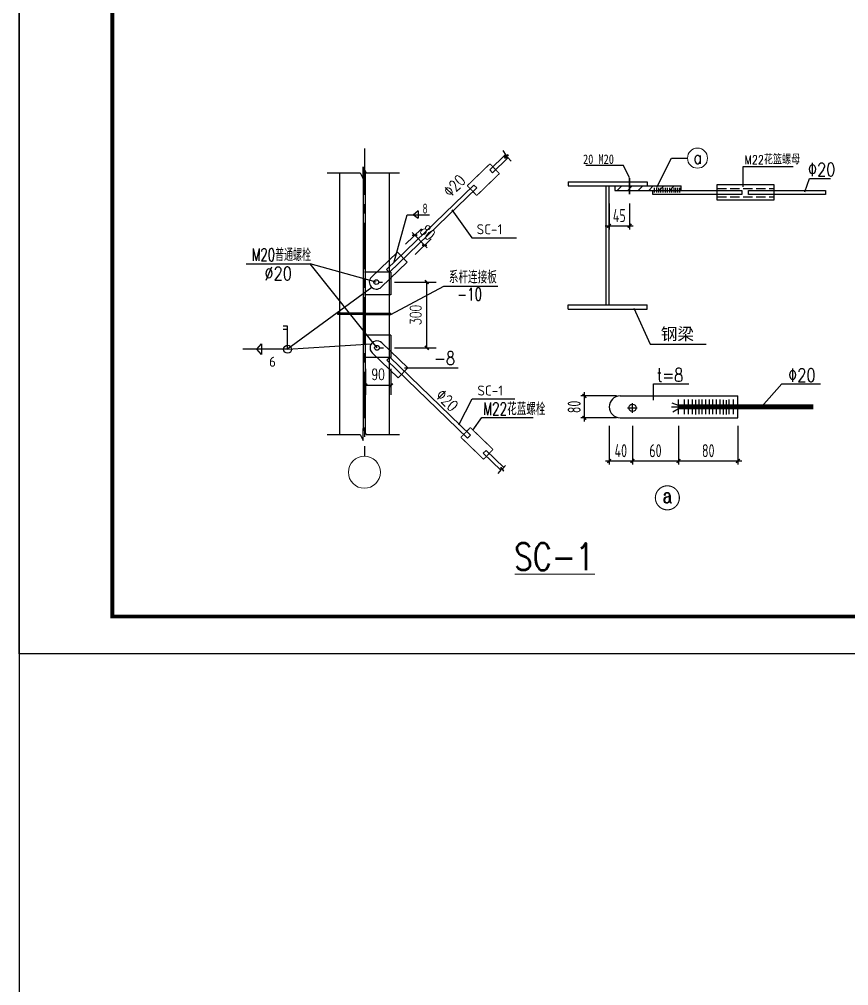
# Model space of a CAD drawing. Extents: x 1885024 to 3341100, y 16453725 to 19955423.
# Drawn here: x 3164089 to 3186378, y 18554969 to 18580930 of the extents above; entities that cross this region are included whole.
import ezdxf
from ezdxf.enums import TextEntityAlignment as Align

# ---------------------------------------------------------------- set-up
doc = ezdxf.new("R2010")
doc.units = 0
doc.header["$LTSCALE"] = 1000
doc.header["$MEASUREMENT"] = 0
for name, pattern in [('CENTER', [2, 1.25, -0.25, 0.25, -0.25]), ('DASH', [0.35, 0.25, -0.1]), ('DOTE', [2.4200000000000004, 2, -0.2, 0.02, -0.2])]:
    doc.linetypes.add(name, pattern=pattern)
doc.layers.get('Defpoints').update_dxf_attribs({"color": 250})
doc.layers.add('10', color=7, linetype='Continuous', lineweight=35)
doc.layers.add('112', color=9, linetype='Continuous', lineweight=18)
for name, color, linetype in [('AXIS', 3, 'Continuous'), ('DOTE', 1, 'DOTE'), ('PUB_DIM', 161, 'Continuous'), ('PUB_TEXT', 7, 'Continuous'), ('STAIR', 3, 'Continuous'), ('TK', 4, 'Continuous'), ('XIANGTU', 7, 'Continuous'), ('尺寸线及数字', 3, 'Continuous')]:
    doc.layers.add(name, color=color, linetype=linetype)
doc.styles.add('-宋体', font='', dxfattribs={"width": 0.8})
doc.styles.add('_HZDX', font='txt.shx', dxfattribs={"width": 0.8, "bigfont": 'HZDX.shx'})
doc.styles.add('_HZTXT', font='txt.shx', dxfattribs={"width": 0.8, "bigfont": 'hztxt.shx'})
doc.styles.add('COMPLEX', font='COMPLEX')
doc.styles.add('DIM_FONT', font='SIMPLEX', dxfattribs={"width": 0.7, "bigfont": 'GBCBIG'})
doc.styles.add('HZTXT', font='tssdeng.shx', dxfattribs={"width": 0.7, "bigfont": 'hztxt.shx'})
doc.styles.get("Standard").update_dxf_attribs({"font": 'gbenor.shx', "bigfont": 'gbcbig.shx'})
doc.styles.add('TSSD_Dimension', font='tssdeng.shx', dxfattribs={"width": 0.7, "bigfont": 'hztxt.shx'})
doc.styles.get('-宋体').set_extended_font_data('SimSun')
doc.dimstyles.new('DIMN', dxfattribs={"dimtxt": 300, "dimasz": 100, "dimexe": 250, "dimexo": 300, "dimgap": 150, "dimtad": 1, "dimdec": 0, "dimzin": 0, "dimdsep": 46, "dimtxsty": 'DIM_FONT', "dimblk": 'ARCHTICK', "dimcen": 0.09, "dimclrt": 7, "dimazin": 2, "dimtfac": 1, "dimtdec": 0, "dimtix": 1, "dimtmove": 2, "dimatfit": 3, "dimfxl": 0, "dimtolj": 1, "dimtzin": 0, "dimarcsym": 0})
doc.dimstyles.new('TSSD_20_100', dxfattribs={"dimtxt": 350, "dimasz": 100, "dimexe": 100, "dimexo": 250, "dimgap": 100, "dimtad": 1, "dimdec": 0, "dimlfac": 0.2, "dimzin": 0, "dimdsep": 46, "dimtxsty": 'TSSD_Dimension', "dimblk": 'ARCHTICK', "dimblk1": 'ARCHTICK', "dimblk2": 'ARCHTICK', "dimcen": 0, "dimdle": 100, "dimclrt": 7, "dimadec": 0, "dimazin": 0, "dimtfac": 1, "dimtdec": 0, "dimtix": 1, "dimtmove": 2, "dimatfit": 3, "dimfxl": 0, "dimtolj": 1, "dimtzin": 0, "dimarcsym": 0})

# ---------------------------------------------------------------- blocks, each defined once
blk = doc.blocks.new('GeYuanFrame_22656206', base_point=(18.75659878967225, 4.335168995631143))
at = {"layer": 'TK'}
blk.add_lwpolyline([(18.75659878967225, 424.3351689956311), (612.7565987896722, 424.3351689956311), (612.7565987896722, 4.335168995631143), (18.75659878967225, 4.335168995631143), (18.75659878967225, 424.3351689956311)], dxfattribs=at)
at = {"layer": 'TK', "const_width": 1}
blk.add_lwpolyline([(602.7565987896722, 414.3351689956311), (43.75659878967225, 414.3351689956311), (43.75659878967225, 14.33516899563114), (602.7565987896722, 14.33516899563114)], close=True, dxfattribs=at)
blk = doc.blocks.new('_ArchTick')
at = {"color": 0, "linetype": 'ByBlock', "const_width": 0.4}
blk.add_lwpolyline([(-0.5, -0.5), (0.5, 0.5)], dxfattribs=at)
blk = doc.blocks.new('*D107')
at = {"layer": 'Defpoints', "color": 0}
for p in [(3173388.712345636, 18571842.1609637), (3174074.680956962, 18571842.1609637), (3173388.712345636, 18571093.24296286)]:
    blk.add_point(p, dxfattribs=at)
at = {"layer": 'PUB_DIM', "color": 0, "lineweight": -2}
for p, q in [((3173388.712345636, 18571542.1609637), (3173388.712345636, 18570843.24296286)), ((3174074.680956962, 18571542.1609637), (3174074.680956962, 18570843.24296286)), ((3174074.680956962, 18571093.24296286), (3173388.712345636, 18571093.24296286))]:
    blk.add_line(p, q, dxfattribs=at)
at = {"layer": 'PUB_DIM', "color": 0, "lineweight": -2, "xscale": 100, "yscale": 100, "zscale": 100, "rotation": 180}
blk.add_blockref('_ArchTick', (3173388.712345636, 18571093.24296286), dxfattribs=at)
at = {"layer": 'PUB_DIM', "color": 0, "lineweight": -2, "xscale": 100, "yscale": 100, "zscale": 100}
blk.add_blockref('_ArchTick', (3174074.680956962, 18571093.24296286), dxfattribs=at)
at = {"layer": 'PUB_DIM', "color": 7, "insert": (3173731.696651299, 18571393.24296286), "char_height": 300, "attachment_point": 5, "style": 'DIM_FONT'}
blk.add_mtext('\\A1;90', dxfattribs=at)
blk = doc.blocks.new('*D108')
at = {"layer": 'Defpoints', "color": 0}
for p in [(3173872.503250307, 18573870.41962781), (3175039.570397268, 18573870.41962781), (3173872.503250307, 18572104.85747553)]:
    blk.add_point(p, dxfattribs=at)
at = {"layer": 'PUB_DIM', "color": 0, "lineweight": -2}
for p, q in [((3174172.503250307, 18573870.41962781), (3175289.570397268, 18573870.41962781)), ((3175039.570397268, 18572104.85747553), (3175039.570397268, 18573870.41962781)), ((3174172.503250307, 18572104.85747553), (3175289.570397268, 18572104.85747553))]:
    blk.add_line(p, q, dxfattribs=at)
at = {"layer": 'PUB_DIM', "color": 0, "lineweight": -2, "xscale": 100, "yscale": 100, "zscale": 100}
for p, rotation in [((3175039.570397268, 18573870.41962781), 90), ((3175039.570397268, 18572104.85747553), 270)]:
    blk.add_blockref('_ArchTick', p, dxfattribs=dict(at, rotation=rotation))
at = {"layer": 'PUB_DIM', "color": 7, "insert": (3174739.570397264, 18572987.63855167), "char_height": 300, "attachment_point": 5, "rotation": 90, "style": 'DIM_FONT'}
blk.add_mtext('\\A1;300', dxfattribs=at)
blk = doc.blocks.new('*D109')
at = {"layer": 'Defpoints', "color": 0}
for p in [(3174978.777386858, 18574859.99779537), (3174248.64535697, 18574678.5476713), (3174510.236748199, 18574407.61373041)]:
    blk.add_point(p, dxfattribs=at)
at = {"layer": 'PUB_DIM', "color": 0, "lineweight": -2}
for p, q in [((3174464.465795144, 18574886.92602542), (3174897.036360774, 18575304.58036469)), ((3174717.185995629, 18575130.93173625), (3174647.726544255, 18575202.87188231)), ((3174717.185995629, 18575130.93173625), (3174978.777386858, 18574859.99779537)), ((3174726.057186374, 18574615.99208453), (3175158.627752003, 18575033.6464238)), ((3174978.777386858, 18574859.99779537), (3175048.236838232, 18574788.05764931))]:
    blk.add_line(p, q, dxfattribs=at)
at = {"layer": 'PUB_DIM', "color": 0, "lineweight": -2, "xscale": 100, "yscale": 100, "zscale": 100}
for p, rotation in [((3174717.185995629, 18575130.93173625), 313.994913997642), ((3174978.777386858, 18574859.99779537), 133.994913997642)]:
    blk.add_blockref('_ArchTick', p, dxfattribs=dict(at, rotation=rotation))
at = {"layer": 'PUB_DIM', "color": 7, "insert": (3175063.802129421, 18575203.84311993), "char_height": 300, "attachment_point": 5, "rotation": 313.994913997642, "style": 'DIM_FONT'}
blk.add_mtext('\\A1;80', dxfattribs=at)
blk = doc.blocks.new('A$C10AD3AE9')
for p, q in [((-0.0002964187297038734, 1694.136753695901), (88.39518872543704, 1694.136753695901)), ((-0.0002964187297038734, 1694.136753695901), (-0.0002964187297038734, -0.0001272313529625535)), ((88.39518872543704, 1694.136753695901), (88.39518872543704, -0.0001272313529625535)), ((2726.283916486718, 1694.136753695901), (2637.888431342551, 1694.136753695901)), ((2637.888431342551, 1694.136753695901), (2637.888431342551, -0.0001272313529625535)), ((2726.283916486718, 1694.136753695901), (2726.283916486718, -0.0001272313529625535)), ((88.39518872543704, 877.0683132322156), (2637.888431342551, 877.0683132322738)), ((88.39518872543704, 817.0683132322738), (2637.888431342551, 817.0683132322738)), ((-0.0002964187297038734, -0.0001272313529625535), (88.39518872543704, -0.0001272313529625535)), ((2726.283916486718, -0.0001272313529625535), (2637.888431342551, -0.0001272313529625535))]:
    blk.add_line(p, q)
blk = doc.blocks.new('*D110')
at = {"layer": 'Defpoints', "color": 0}
for p in [(3181804.62043736, 18570255.73373648), (3183402.362072574, 18570255.73373648), (3183402.362072574, 18569066.35248584)]:
    blk.add_point(p, dxfattribs=at)
at = {"layer": 'PUB_DIM', "color": 0, "lineweight": -2}
for p, q in [((3181804.62043736, 18570005.73373648), (3181804.62043736, 18568966.35248584)), ((3183402.362072574, 18570005.73373648), (3183402.362072574, 18568966.35248584)), ((3181704.62043736, 18569066.35248584), (3183502.362072574, 18569066.35248584))]:
    blk.add_line(p, q, dxfattribs=at)
at = {"layer": 'PUB_DIM', "color": 0, "lineweight": -2, "xscale": 100, "yscale": 100, "zscale": 100, "rotation": 180}
blk.add_blockref('_ArchTick', (3181804.62043736, 18569066.35248584), dxfattribs=at)
at = {"layer": 'PUB_DIM', "color": 0, "lineweight": -2, "xscale": 100, "yscale": 100, "zscale": 100}
blk.add_blockref('_ArchTick', (3183402.362072574, 18569066.35248584), dxfattribs=at)
at = {"layer": 'PUB_DIM', "color": 7, "insert": (3182603.491254967, 18569341.35248584), "char_height": 350, "attachment_point": 5, "style": 'TSSD_Dimension'}
blk.add_mtext('\\A1;80', dxfattribs=at)
blk = doc.blocks.new('*D111')
at = {"layer": 'Defpoints', "color": 0}
for p in [(3179941.934880546, 18570255.73373648), (3180565.900953761, 18570255.73373648), (3180565.900953761, 18569066.35248584)]:
    blk.add_point(p, dxfattribs=at)
at = {"layer": 'PUB_DIM', "color": 0, "lineweight": -2}
for p, q in [((3179941.934880546, 18570005.73373648), (3179941.934880546, 18568966.35248584)), ((3180565.900953761, 18570005.73373648), (3180565.900953761, 18568966.35248584)), ((3179841.934880546, 18569066.35248584), (3180665.900953761, 18569066.35248584))]:
    blk.add_line(p, q, dxfattribs=at)
at = {"layer": 'PUB_DIM', "color": 0, "lineweight": -2, "xscale": 100, "yscale": 100, "zscale": 100, "rotation": 180}
blk.add_blockref('_ArchTick', (3179941.934880546, 18569066.35248584), dxfattribs=at)
at = {"layer": 'PUB_DIM', "color": 0, "lineweight": -2, "xscale": 100, "yscale": 100, "zscale": 100}
blk.add_blockref('_ArchTick', (3180565.900953761, 18569066.35248584), dxfattribs=at)
at = {"layer": 'PUB_DIM', "color": 7, "insert": (3180253.917917153, 18569341.35248584), "char_height": 350, "attachment_point": 5, "style": 'TSSD_Dimension'}
blk.add_mtext('\\A1;40', dxfattribs=at)
blk = doc.blocks.new('*D112')
at = {"layer": 'Defpoints', "color": 0}
for p in [(3180565.900953761, 18570255.73373648), (3181804.62043736, 18570255.73373648), (3181804.62043736, 18569066.35248584)]:
    blk.add_point(p, dxfattribs=at)
at = {"layer": 'PUB_DIM', "color": 0, "lineweight": -2}
for p, q in [((3180565.900953761, 18570005.73373648), (3180565.900953761, 18568966.35248584)), ((3181804.62043736, 18570005.73373648), (3181804.62043736, 18568966.35248584)), ((3180465.900953761, 18569066.35248584), (3181904.62043736, 18569066.35248584))]:
    blk.add_line(p, q, dxfattribs=at)
at = {"layer": 'PUB_DIM', "color": 0, "lineweight": -2, "xscale": 100, "yscale": 100, "zscale": 100, "rotation": 180}
blk.add_blockref('_ArchTick', (3180565.900953761, 18569066.35248584), dxfattribs=at)
at = {"layer": 'PUB_DIM', "color": 0, "lineweight": -2, "xscale": 100, "yscale": 100, "zscale": 100}
blk.add_blockref('_ArchTick', (3181804.62043736, 18569066.35248584), dxfattribs=at)
at = {"layer": 'PUB_DIM', "color": 7, "insert": (3181185.26069556, 18569341.35248584), "char_height": 350, "attachment_point": 5, "style": 'TSSD_Dimension'}
blk.add_mtext('\\A1;60', dxfattribs=at)
blk = doc.blocks.new('*D113')
at = {"layer": 'Defpoints', "color": 0}
for p in [(3179275.636645494, 18570811.26283703), (3180391.955310164, 18570811.26283703), (3180391.955310164, 18570224.3857542)]:
    blk.add_point(p, dxfattribs=at)
at = {"layer": 'PUB_DIM', "color": 0, "lineweight": -2}
for p, q in [((3180141.955310164, 18570811.26283703), (3179175.636645494, 18570811.26283703)), ((3179275.636645494, 18570124.3857542), (3179275.636645494, 18570911.26283703)), ((3180141.955310164, 18570224.3857542), (3179175.636645494, 18570224.3857542))]:
    blk.add_line(p, q, dxfattribs=at)
at = {"layer": 'PUB_DIM', "color": 0, "lineweight": -2, "xscale": 100, "yscale": 100, "zscale": 100}
for p, rotation in [((3179275.636645494, 18570811.26283703), 90), ((3179275.636645494, 18570224.3857542), 270)]:
    blk.add_blockref('_ArchTick', p, dxfattribs=dict(at, rotation=rotation))
at = {"layer": 'PUB_DIM', "color": 7, "insert": (3179000.636645491, 18570517.82429562), "char_height": 350, "attachment_point": 5, "rotation": 90, "style": 'TSSD_Dimension'}
blk.add_mtext('\\A1;80', dxfattribs=at)
blk = doc.blocks.new('*D114')
at = {"layer": 'Defpoints', "color": 0}
for p in [(3179936.844726285, 18576227.93648086), (3180488.827206566, 18576227.93648086), (3180488.827206566, 18575382.87127056)]:
    blk.add_point(p, dxfattribs=at)
at = {"layer": 'PUB_DIM', "color": 0, "lineweight": -2}
for p, q in [((3179936.844726285, 18575977.93648086), (3179936.844726285, 18575282.87127056)), ((3180488.827206566, 18575977.93648086), (3180488.827206566, 18575282.87127056)), ((3179836.844726285, 18575382.87127056), (3180588.827206566, 18575382.87127056))]:
    blk.add_line(p, q, dxfattribs=at)
at = {"layer": 'PUB_DIM', "color": 0, "lineweight": -2, "xscale": 100, "yscale": 100, "zscale": 100, "rotation": 180}
blk.add_blockref('_ArchTick', (3179936.844726285, 18575382.87127056), dxfattribs=at)
at = {"layer": 'PUB_DIM', "color": 0, "lineweight": -2, "xscale": 100, "yscale": 100, "zscale": 100}
blk.add_blockref('_ArchTick', (3180488.827206566, 18575382.87127056), dxfattribs=at)
at = {"layer": 'PUB_DIM', "color": 7, "insert": (3180212.835966425, 18575657.87127056), "char_height": 350, "attachment_point": 5, "style": 'TSSD_Dimension'}
blk.add_mtext('\\A1;45', dxfattribs=at)

msp = doc.modelspace()

# ---------------------------------------------------------------- hatches: boundary and pattern name
at = {"layer": 'PUB_DIM'}
h = msp.add_hatch(dxfattribs=at)
h.set_pattern_fill('ANSI31', color=256, scale=62.705664, style=0)
h.set_pattern_definition([(44.99999999999999, (2617036.406334222, 18781295.14256911), (-140.7782307404264, 140.7782307404263), [])])
h.paths.add_polyline_path([(3181873.275299276, 18576332.75144235), (3181873.275299276, 18576453.96995705), (3180488.828044536, 18576453.96995705), (3180488.828044536, 18576332.75144235)])
h.paths.add_polyline_path([(3180488.828044536, 18576332.75144235), (3180488.828044536, 18576453.96995705), (3180090.294224518, 18576453.96995705), (3180090.294224518, 18576332.75144235)])

# ---------------------------------------------------------------- linework, layer by layer
for p, q in [((3177146.097577313, 18577289.12169662), (3176730.125718864, 18576887.49369532)), ((3177219.234455232, 18577210.16377342), (3176804.866116358, 18576810.08399792)), ((3177080.897643781, 18577402.46511969), (3177161.835074356, 18577276.75636491)), ((3177305.839573447, 18577116.66565774), (3177204.239846373, 18577226.35181984)), ((3173334.910885925, 18569930.88665238), (3173334.910885925, 18576963.75198741)), ((3172689.293369379, 18576808.26356417), (3172689.293369379, 18569775.39822913)), ((3173388.712345636, 18569823.28373295), (3173388.712345636, 18576856.14906799)), ((3174034.32986218, 18569775.39822913), (3174034.32986218, 18576808.26356417)), ((3176730.125718864, 18576887.49369532), (3176804.866116358, 18576810.08399792)), ((3176306.718205089, 18576478.6864406), (3173955.022366854, 18574208.08356208)), ((3176306.718205089, 18576478.6864406), (3176381.458602584, 18576401.2767432)), ((3176381.458602584, 18576401.2767432), (3174029.762764348, 18574130.67386468)), ((3181150.903811807, 18576399.48750482), (3181150.903811807, 18576279.4607491)), ((3181209.134938701, 18576399.48750482), (3181209.134938701, 18576279.4607491)), ((3181265.003428871, 18576400.14306689), (3181265.003428871, 18576280.11631116)), ((3181322.826943588, 18576399.48750482), (3181322.826943588, 18576279.4607491)), ((3181383.943858667, 18576399.48750482), (3181383.943858667, 18576279.4607491)), ((3181443.856468222, 18576399.48750482), (3181443.856468222, 18576279.4607491)), ((3181502.448182418, 18576399.48750482), (3181502.448182418, 18576279.4607491)), ((3181560.291380188, 18576399.48750482), (3181560.291380188, 18576279.4607491)), ((3181617.215222927, 18576399.48750482), (3181617.215222927, 18576279.4607491)), ((3181676.09312659, 18576399.48750482), (3181676.09312659, 18576279.4607491)), ((3181723.195201727, 18576399.48750482), (3181723.195201727, 18576279.4607491)), ((3181775.00723658, 18576399.48750482), (3181775.00723658, 18576279.4607491)), ((3181831.52985064, 18576399.48750482), (3181831.52985064, 18576279.4607491)), ((3174166.502828261, 18574412.27159381), (3174510.365694052, 18575678.37100916)), ((3174510.365694052, 18575678.37100916), (3175114.672813276, 18575678.37100916)), ((3174806.090366984, 18575788.75785419), (3174683.943405807, 18575678.37100916)), ((3174683.943405807, 18575678.37100916), (3174806.090366984, 18575585.82754935)), ((3174806.090366984, 18575788.75785419), (3174806.090366984, 18575585.82754935)), ((3173551.958080398, 18574005.88409385), (3174248.64535697, 18574678.5476713)), ((3174510.236748199, 18574407.61373041), (3174248.64535697, 18574678.5476713)), ((3170184.926679256, 18574362.58680241), (3171909.597685062, 18574362.58680241)), ((3173682.753776012, 18573870.41712341), (3171909.597685062, 18574362.58680241)), ((3173702.683572418, 18572104.85926926), (3171909.597685062, 18574362.58680241)), ((3173813.549471627, 18573734.95015297), (3174510.236748199, 18574407.61373041)), ((3174029.762764348, 18574130.67386468), (3173955.022366854, 18574208.08356208)), ((3173747.315527669, 18573870.41712341), (3173853.64938405, 18573870.41712341)), ((3174069.795108321, 18572997.7989348), (3175495.617501608, 18573757.52457827)), ((3175495.617501608, 18573757.52457827), (3176952.091700307, 18573757.52457827)), ((3172651.197664651, 18572997.7989348), (3172651.197664651, 18573039.48273606)), ((3173332.280427335, 18573039.48273606), (3172651.197664651, 18573039.48273606)), ((3173388.712345636, 18573039.48273606), (3174069.795108321, 18573039.48273606)), ((3174069.795108321, 18572997.7989348), (3174069.795108321, 18573039.48273606)), ((3173332.280427335, 18572997.7989348), (3172651.197664651, 18572997.7989348)), ((3173388.712345636, 18572997.7989348), (3174069.795108321, 18572997.7989348)), ((3173767.24532407, 18572104.85926926), (3173872.503250307, 18572104.85926926)), ((3173833.47926803, 18572240.32623971), (3174530.1665446, 18571567.66266226)), ((3173571.887876802, 18571969.39229881), (3174268.575153372, 18571296.72872137)), ((3174043.623372574, 18571850.46243381), (3173968.882975081, 18571773.05273641)), ((3176135.446282587, 18569681.19850827), (3173968.882975081, 18571773.05273641)), ((3176210.186680081, 18569758.60820567), (3174043.623372574, 18571850.46243381)), ((3174530.1665446, 18571567.66266226), (3174268.575153372, 18571296.72872137)), ((3174439.218785275, 18571570.71069606), (3175879.46382037, 18571570.71069606)), ((3180234.522978133, 18570811.26212704), (3183402.364048096, 18570811.26212704)), ((3181804.621394704, 18570320.99463984), (3181804.621394704, 18570716.01842388)), ((3181963.541263441, 18570320.99463984), (3181963.541263441, 18570716.01842388)), ((3182068.815156887, 18570320.99463984), (3182068.815156887, 18570716.01842388)), ((3182179.509551241, 18570320.99463984), (3182179.509551241, 18570716.01842388)), ((3182273.085883124, 18570315.14991784), (3182273.085883124, 18570710.17370187)), ((3182362.878160658, 18570320.99463984), (3182362.878160658, 18570716.01842388)), ((3182441.834100819, 18570320.99463984), (3182441.834100819, 18570716.01842388)), ((3182542.172319333, 18570320.99463984), (3182542.172319333, 18570716.01842388)), ((3182635.74657091, 18570318.07292984), (3182635.74657091, 18570713.09671388)), ((3182726.801341052, 18570320.99463984), (3182726.801341052, 18570716.01842388)), ((3182823.300503096, 18570318.07162783), (3182823.300503096, 18570713.09541187)), ((3182921.299859405, 18570320.99463984), (3182921.299859405, 18570716.01842388)), ((3183011.95128082, 18570315.14991784), (3183011.95128082, 18570710.17370187)), ((3183166.343053533, 18570320.99463984), (3183166.343053533, 18570716.01842388)), ((3183283.077895439, 18570320.99463984), (3183283.077895439, 18570716.01842388)), ((3183402.364048096, 18570224.38405406), (3183402.364048096, 18570811.26212704)), ((3180436.777307805, 18570491.51741662), (3180695.024314423, 18570491.51741662)), ((3180565.900811114, 18570362.39391331), (3180565.900811114, 18570620.64091993)), ((3181831.94016953, 18570512.91693928), (3181612.807615633, 18570512.91693928)), ((3181629.039241879, 18570630.52888202), (3181791.360594862, 18570565.63948809)), ((3181805.563140564, 18570468.30606726), (3181655.416270847, 18570379.0829831)), ((3183093.830051141, 18570313.36095637), (3183093.830051141, 18570695.56254788)), ((3180234.522978133, 18570224.38405406), (3183402.364048096, 18570224.38405406)), ((3176135.446282587, 18569681.19850827), (3176210.186680081, 18569758.60820567)), ((3176558.853796361, 18569272.39125355), (3176633.594193856, 18569349.80095095)), ((3177032.628998986, 18568814.95312684), (3176558.853796361, 18569272.39125355)), ((3177108.080260938, 18568891.67647234), (3176633.594193856, 18569349.80095095))]:
    msp.add_line(p, q)
for points in [[(3164088.743126764, 19955423.26695537), (3164088.743126764, 16453724.76977021)], [(3181222.185463643, 18576424.51155899), (3181619.558022643, 18577200.7267221), (3182045.666196729, 18577200.7267221)], [(3180601.14715332, 18573167.06991366), (3181046.244257382, 18572202.7481031), (3182552.124497673, 18572202.7481031)], [(3181134.831515382, 18570698.1623826), (3181134.831515382, 18571133.48915416), (3182079.918577465, 18571133.48915416)], [(3184035.165415509, 18570515.17122455), (3184582.66647832, 18571139.9320068), (3185616.840553334, 18571139.9320068)]]:
    msp.add_lwpolyline(points)
at = {"const_width": 134.50364928}
msp.add_lwpolyline([(3181784.546427235, 18570517.82309055), (3185427.676761827, 18570517.82309055)], dxfattribs=at)
for centre, radius in [((3173682.753776012, 18573870.41712341), 64.5617516544), ((3173702.683572418, 18572104.85926926), 64.5617516544), ((3180565.900811114, 18570491.51741662), 99.45141733824947)]:
    msp.add_circle(centre, radius)
for centre, radius, start, end in [((3173682.753776012, 18573870.41712341), 188.305108992, 133.9949140313549, 313.9949140313549), ((3173702.683572418, 18572104.85926926), 188.305108992, 46.00508596864506, 226.0050859686451), ((3180234.522978133, 18570517.82309055), 293.439036488984, 90, 270)]:
    msp.add_arc(centre, radius, start, end)
msp.add_point((3173348.160378425, 18574366.79060531))
at = {"layer": '112', "const_width": 29.88969984}
msp.add_lwpolyline([(3181828.005455876, 18568075.28408401, 3999.999916657245), (3181828.005617278, 18568074.96127531, 3999.999916657245)], format="xyb", dxfattribs=at)
at = {"layer": '112'}
for centre, radius in [((3182314.673495289, 18577200.7267221), 269.00729856), ((3173361.811615779, 18568761.34753251), 430.411677696)]:
    msp.add_circle(centre, radius, dxfattribs=at)
at = {"layer": 'AXIS', "color": 3}
for p, q in [((3174074.680956962, 18574133.11542898), (3173368.782549233, 18574133.11542898)), ((3174074.680956962, 18574133.11542898), (3174074.680956962, 18573527.84900722)), ((3174074.680956962, 18573527.84900722), (3173368.782549233, 18573527.84900722)), ((3174074.680956962, 18572447.42738545), (3173388.712345636, 18572447.42738545)), ((3174074.680956962, 18572447.42738545), (3174074.680956962, 18571842.1609637)), ((3174074.680956962, 18571842.1609637), (3173388.712345636, 18571842.1609637))]:
    msp.add_line(p, q, dxfattribs=at)
at = {"layer": 'DOTE', "linetype": 'CENTER'}
msp.add_line((3173361.811615779, 18577463.62010367), (3173361.811615779, 18569191.75921021), dxfattribs=at)
at = {"layer": 'PUB_DIM'}
for p, q in [((3180325.499746373, 18576998.70146569), (3179313.758645269, 18576998.70146569)), ((3180488.828044536, 18576668.16002664), (3180325.499746373, 18576998.70146569)), ((3183537.80654824, 18576972.48521608), (3184884.853991824, 18576972.48521608)), ((3183537.80654824, 18576429.76920696), (3183537.80654824, 18576972.48521608)), ((3180090.294224518, 18576453.96995705), (3180090.294224518, 18576332.75144235)), ((3180090.294224518, 18576453.96995705), (3181873.275299276, 18576453.96995705)), ((3181873.275299276, 18576332.75144235), (3181873.275299276, 18576453.96995705)), ((3185201.403808402, 18576293.22894001), (3185325.122847153, 18576651.68244186)), ((3185325.122847153, 18576651.68244186), (3185893.296428415, 18576651.68244186)), ((3180090.294224518, 18576332.75144235), (3181873.275299276, 18576332.75144235))]:
    msp.add_line(p, q, dxfattribs=at)
at = {"layer": 'PUB_DIM', "linetype": 'DASH'}
for p, q in [((3182845.4680571, 18576385.12855973), (3184364.147153544, 18576385.12855973)), ((3182845.4680571, 18576161.92591314), (3184364.147153544, 18576161.92591314))]:
    msp.add_line(p, q, dxfattribs=at)
at = {"layer": 'PUB_DIM', "const_width": 39.19104}
msp.add_lwpolyline([(3180488.828044536, 18576668.16002664), (3180488.828044536, 18576227.93648086)], dxfattribs=at)
at = {"layer": 'PUB_DIM'}
for points in [[(3182845.468057102, 18576489.29026647), (3184364.147153544, 18576489.29026647), (3184364.147153544, 18576072.64461867), (3182845.468057102, 18576072.64461867)], [(3181115.568235757, 18576332.75144235), (3183510.747482354, 18576332.75144235), (3183510.747482354, 18576227.93648086), (3181115.568235757, 18576227.93648086)], [(3183687.802666272, 18576332.75144235), (3185758.988027258, 18576332.75144235), (3185758.988027258, 18576227.93648086), (3183687.802666272, 18576227.93648086)]]:
    msp.add_lwpolyline(points, close=True, dxfattribs=at)
at = {"layer": 'STAIR'}
for p, q in [((3173331.952907978, 18576969.6679433), (3173412.655097547, 18576808.26356417)), ((3173331.952907978, 18576646.85918503), (3173331.952907978, 18576969.6679433)), ((3172358.707225213, 18576808.26356417), (3173251.25071841, 18576808.26356417)), ((3173251.25071841, 18576808.26356417), (3173331.952907978, 18576646.85918503)), ((3173412.655097547, 18576808.26356417), (3174305.198590747, 18576808.26356417)), ((3173331.952907978, 18569613.99385), (3173331.952907978, 18569936.80260827)), ((3173331.952907978, 18569936.80260827), (3173412.655097547, 18569775.39822913)), ((3172358.707225213, 18569775.39822913), (3173251.25071841, 18569775.39822913)), ((3173251.25071841, 18569775.39822913), (3173331.952907978, 18569613.99385)), ((3173412.655097547, 18569775.39822913), (3174305.198590747, 18569775.39822913))]:
    msp.add_line(p, q, dxfattribs=at)
at = {"layer": 'XIANGTU', "const_width": 29.0304}
msp.add_lwpolyline([(3179558.408179442, 18566021.63705512), (3177399.719287036, 18566021.63705512)], dxfattribs=at)
at = {"layer": '尺寸线及数字'}
for p, q in [((3177221.852033707, 18577293.88886964), (3177121.128344926, 18577217.2301571)), ((3177121.128344926, 18577217.2301571), (3177161.835074356, 18577276.75636491)), ((3177235.775103549, 18577280.21354728), (3177136.453378978, 18577201.74690012)), ((3177136.453378978, 18577201.74690012), (3177204.239846373, 18577226.35181984)), ((3175715.194538409, 18575810.81017168), (3176250.857974725, 18575056.14409736)), ((3176250.857974725, 18575056.14409736), (3177446.76754463, 18575056.14409736)), ((3173560.10749208, 18573727.53009422), (3171299.810560367, 18572065.7085234)), ((3171299.810560367, 18572691.07362568), (3171179.281880619, 18572691.07362568)), ((3171299.810560367, 18572599.27658935), (3171179.281880619, 18572599.27658935)), ((3171299.810560367, 18572065.7085234), (3171299.810560367, 18572691.07362568)), ((3171299.810560367, 18572065.7085234), (3170094.468301798, 18572065.7085234)), ((3170469.588272235, 18572065.7085234), (3170601.595416038, 18572214.87821683)), ((3170601.595416038, 18571928.01336139), (3170469.588272235, 18572065.7085234)), ((3170601.595416038, 18572214.87821683), (3170601.595416038, 18571928.01336139)), ((3171299.810560367, 18572065.7085234), (3173550.03792554, 18572215.12313715)), ((3175903.660242185, 18570037.79521914), (3176260.768131467, 18570733.8945515)), ((3176260.768131467, 18570733.8945515), (3177402.677096023, 18570733.8945515)), ((3176279.750724853, 18569889.04725895), (3176519.004766496, 18570232.61014093)), ((3176519.004766496, 18570232.61014093), (3177897.857374743, 18570232.61014093)), ((3177030.326360062, 18568893.0635383), (3177102.414442664, 18568793.77965067)), ((3177050.353420651, 18568833.31056356), (3177030.326360062, 18568893.0635383)), ((3177081.589166658, 18568864.23926756), (3177156.249992313, 18568941.56655126)), ((3176953.432444538, 18568732.92812403), (3177050.353420651, 18568833.31056356)), ((3177102.414442664, 18568793.77965067), (3177081.589166658, 18568864.23926756))]:
    msp.add_line(p, q, dxfattribs=at)
at = {"layer": '尺寸线及数字', "const_width": 26.900729856}
for points in [[(3176127.731122001, 18576460.46186242), (3176737.318624238, 18577049.02910602)], [(3176737.318624238, 18577049.02910602), (3176991.402991297, 18576785.87029731)], [(3176381.81548906, 18576197.30305371), (3176991.402991297, 18576785.87029731)], [(3176127.731122001, 18576460.46186242), (3176381.81548906, 18576197.30305371)], [(3175956.459199498, 18569699.42308645), (3176210.543566555, 18569962.58189517)], [(3176210.543566555, 18569962.58189517), (3176820.131068795, 18569374.01465157)], [(3175956.459199498, 18569699.42308645), (3176566.046701735, 18569110.85584285)], [(3176566.046701735, 18569110.85584285), (3176820.131068795, 18569374.01465157)]]:
    msp.add_lwpolyline(points, dxfattribs=at)
at = {"layer": '尺寸线及数字'}
msp.add_circle((3171299.810560367, 18572065.7085234), 107.602919424, dxfattribs=at)

# ---------------------------------------------------------------- block references
at = {"xscale": 100, "yscale": 100, "zscale": 100}
msp.add_blockref('GeYuanFrame_22656206', (3164088.743126764, 18563887.1554125), dxfattribs=at)
at = {"xscale": 1.254113279283047, "yscale": 1.254113279283047, "zscale": 1.254113279981539, "rotation": 90}
msp.add_blockref('A$C10AD3AE9', (3180961.540948576, 18573145.75904414), dxfattribs=at)

# ---------------------------------------------------------------- texts
at = {"width": 0.8}
for s, height, style, p in [('20 M20', 254.016, '-宋体', (3179239.383603786, 18577046.62381805)), ('\x8220', 358.6763980800001, '_HZTXT', (3185282.832495662, 18576715.33768428)), ('%%C20', 358.6763980800001, '_HZTXT', (3170675.902031223, 18573924.47531964)), ('-8', 358.6763980800001, '_HZTXT', (3175234.096936679, 18571648.34483746)), ('t=8', 358.6763980800001, '_HZTXT', (3181220.520384437, 18571196.06978904)), ('\x8220', 358.6763980800001, '_HZTXT', (3184750.635170974, 18571189.8749404))]:
    msp.add_text(s, height=height, dxfattribs=dict(at, style=style)).set_placement(p)
msp.add_text('8', height=269.00729856, dxfattribs=at).set_placement((3174924.187009022, 18575710.50284714))
at = {"layer": '10', "color": 7, "style": 'COMPLEX'}
for height, width, p, p2 in [(336.2591232000001, 0.9089237273732167, (3182210.084063633, 18577049.96199553), (3182428.393989077, 18577049.96199553)), (403.5109478400001, 0.9089237273835569, (3181379.689541018, 18567937.1374849), (3181641.661451554, 18567937.1374849))]:
    msp.add_text('a', height=height, dxfattribs=dict(at, width=width)).set_placement(p, p2, align=Align.FIT)
at = {"layer": 'PUB_TEXT', "style": '_HZDX', "width": 0.8}
msp.add_text('M22花篮螺母', height=235.1462399999999, dxfattribs=at).set_placement((3183582.473032648, 18577039.44559735))
at = {"layer": 'PUB_TEXT', "style": '_HZTXT', "width": 0.7380224648573022}
msp.add_text('M20普通螺栓', height=336.2591232000001, rotation=359.7752621570099, dxfattribs=at).set_placement((3170332.554778293, 18574439.13867972), (3171926.311410683, 18574432.88727224), align=Align.FIT)
at = {"layer": 'PUB_TEXT', "style": '_HZTXT', "width": 0.697634703336861}
for s, p in [('系杆连接板', (3175631.498158193, 18573838.38709224)), ('-10', (3175860.797827812, 18573379.92608339)), ('M22花蓝螺栓', (3176553.760701588, 18570300.48057333))]:
    msp.add_text(s, height=336.2591232000001, rotation=359.7752621576416, dxfattribs=at).set_placement(p)
at = {"layer": 'PUB_TEXT', "style": '-宋体'}
msp.add_text('钢梁', height=326.592, dxfattribs=at).set_placement((3181329.328190661, 18572313.64728468))
at = {"layer": 'PUB_TEXT', "style": '_HZTXT', "width": 0.8}
msp.add_text('SC-1', height=720, dxfattribs=at).set_placement((3178463.010392668, 18566495.33871976), align=Align.MIDDLE)
at = {"layer": '尺寸线及数字', "style": '_HZTXT', "width": 0.8}
for rotation, p in [(46.00508601137638, (3175675.217745899, 18576130.3041933)), (316.0050860043028, (3175254.916971099, 18570799.12974505))]:
    msp.add_text('\x8220', height=302.4, rotation=rotation, dxfattribs=at).set_placement(p)
at = {"layer": '尺寸线及数字', "style": 'HZTXT'}
for s, height, p in [('SC-1', 269.00729856, (3176379.470567903, 18575156.2054849)), ('6', 268.2408960000001, (3170800.536151728, 18571597.13248326)), ('SC-1', 269.00729856, (3176398.872034008, 18570823.13811603))]:
    msp.add_text(s, height=height, dxfattribs=at).set_placement(p)

# ---------------------------------------------------------------- dimensions: what is measured, and where the dimension line sits
at = {"layer": 'PUB_DIM'}
for p1, p2, distance, text, dimstyle, picture, middle in [((3179936.844726285, 18576227.93648086), (3180488.827206566, 18576227.93648086), -845.065210301429, '45', 'TSSD_20_100', '*D114', (3180212.835966425, 18575657.87127056)), ((3174248.64535697, 18574678.5476713), (3174510.236748199, 18574407.61373041), 651.2923094171812, '80', 'DIMN', '*D109', (3175063.802129421, 18575203.84311993)), ((3173872.503250307, 18572104.85747553), (3173872.503250307, 18573870.41962781), -1167.0671469611116, '300', 'DIMN', '*D108', (3174739.570397264, 18572987.63855167)), ((3174074.680956962, 18571842.1609637), (3173388.712345636, 18571842.1609637), 748.9180008396506, '90', 'DIMN', '*D107', (3173731.696651299, 18571393.24296286)), ((3180391.955310164, 18570224.3857542), (3180391.955310164, 18570811.26283703), 1116.3186646699905, '80', 'TSSD_20_100', '*D113', (3179000.636645491, 18570517.82429562)), ((3179941.934880546, 18570255.73373648), (3180565.900953761, 18570255.73373648), -1189.38125064224, '40', 'TSSD_20_100', '*D111', (3180253.917917153, 18569341.35248584)), ((3180565.900953761, 18570255.73373648), (3181804.62043736, 18570255.73373648), -1189.38125064224, '60', 'TSSD_20_100', '*D112', (3181185.26069556, 18569341.35248584)), ((3181804.62043736, 18570255.73373648), (3183402.362072574, 18570255.73373648), -1189.38125064224, '80', 'TSSD_20_100', '*D110', (3182603.491254967, 18569341.35248584))]:
    dim = msp.add_aligned_dim(p1=p1, p2=p2, distance=distance, text=text, dimstyle=dimstyle, dxfattribs=at)
    dim.commit()
    dim.dimension.update_dxf_attribs({"geometry": picture, "text_midpoint": middle})

doc.saveas('drawing.dxf')
